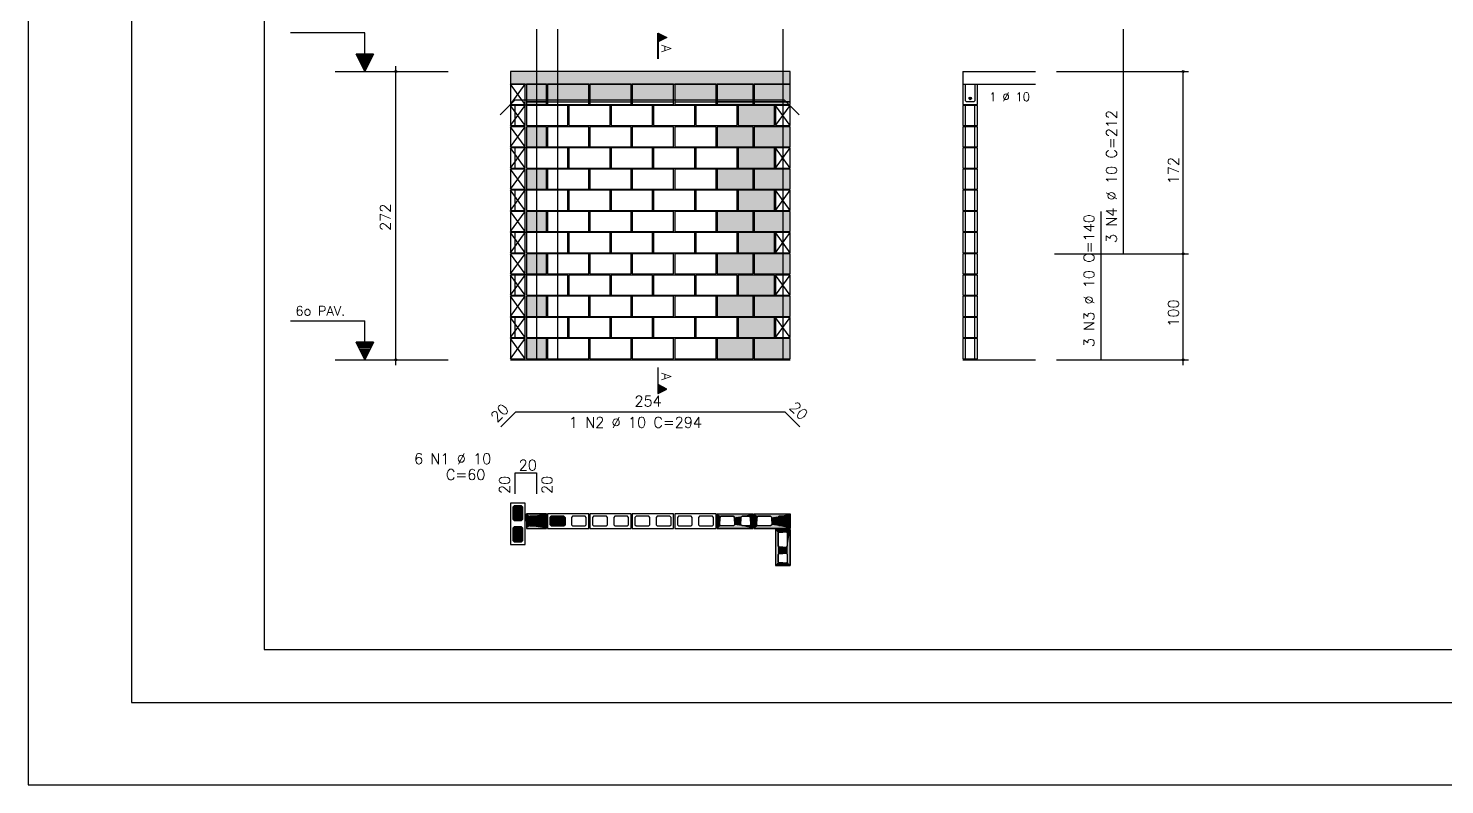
# Model space of a CAD drawing. Extents: x -1.9 to 86, y -1.6 to 61.
# Drawn here: x -1.95 to 24.78, y -1.55 to 12.73 of the extents above; entities that cross this region are included whole.
import ezdxf

# ---------------------------------------------------------------- set-up
doc = ezdxf.new("R2010")
doc.units = 0
doc.header["$MEASUREMENT"] = 0
doc.linetypes.add('HIDDEN', pattern=[9.525, 6.35, -3.175])
doc.layers.get('Defpoints').update_dxf_attribs({"linetype": 'CONTINUOUS'})
for name, color, linetype in [('ARQ_FOLHA', 7, 'CONTINUOUS'), ('PENA_01', 1, 'CONTINUOUS'), ('PENA_02', 2, 'CONTINUOUS'), ('PENA_03', 3, 'CONTINUOUS'), ('PENA_05', 5, 'CONTINUOUS'), ('PENA_09', 254, 'CONTINUOUS'), ('PENA_11', 252, 'CONTINUOUS'), ('PENA_21', 100, 'CONTINUOUS'), ('PENA_23', 50, 'CONTINUOUS')]:
    doc.layers.add(name, color=color, linetype=linetype)
doc.styles.get("Standard").update_dxf_attribs({"font": 'ROMANS.SHX'})

msp = doc.modelspace()

# ---------------------------------------------------------------- linework, layer by layer
at = {"layer": 'ARQ_FOLHA', "color": 1}
for points in [[(0, 0), (84.1, 0), (84.1, 59.4), (0, 59.4)], [(2.5, 1), (83.1, 1), (83.1, 58.4), (2.5, 58.4)]]:
    msp.add_lwpolyline(points, close=True, dxfattribs=at)
at = {"layer": 'Defpoints', "color": 8, "linetype": 'HIDDEN', "ltscale": 100}
msp.add_lwpolyline([(-1.95, 60.95), (-1.95, -1.55), (86.05, -1.55), (86.05, 60.95)], close=True, dxfattribs=at)
at = {"layer": 'PENA_01', "linetype": 'Continuous'}
for p, q in [((3.841, 11.909), (5.972, 11.909)), ((4.987, 6.369), (4.987, 12.009)), ((17.456, 11.909), (19.945, 11.909)), ((19.845, 6.369), (19.845, 11.909)), ((7.449, 11.339), (7.829, 11.339)), ((7.849, 11.339), (8.629, 11.339)), ((8.649, 11.339), (9.429, 11.339)), ((9.449, 11.339), (10.229, 11.339)), ((10.249, 11.339), (11.029, 11.339)), ((11.049, 11.339), (11.729, 11.339)), ((11.749, 11.339), (12.429, 11.339)), ((17.414, 8.469), (19.945, 8.469)), ((3.841, 6.469), (5.972, 6.469)), ((17.456, 6.469), (19.945, 6.469))]:
    msp.add_line(p, q, dxfattribs=at)
for points in [[(7.219, 3.715), (7.199, 3.695), (7.199, 3.455), (7.219, 3.435), (7.359, 3.435), (7.379, 3.455), (7.379, 3.695), (7.359, 3.715), (7.219, 3.715)], [(7.759, 3.515), (7.519, 3.515), (7.499, 3.495), (7.499, 3.355), (7.519, 3.335), (7.759, 3.335), (7.779, 3.355), (7.779, 3.495), (7.759, 3.515)], [(7.899, 3.355), (7.919, 3.335), (8.159, 3.335), (8.179, 3.355), (8.179, 3.495), (8.159, 3.515), (7.919, 3.515), (7.899, 3.495), (7.899, 3.355)], [(8.299, 3.355), (8.319, 3.335), (8.559, 3.335), (8.579, 3.355), (8.579, 3.495), (8.559, 3.515), (8.319, 3.515), (8.299, 3.495), (8.299, 3.355)], [(8.699, 3.355), (8.719, 3.335), (8.959, 3.335), (8.979, 3.355), (8.979, 3.495), (8.959, 3.515), (8.719, 3.515), (8.699, 3.495), (8.699, 3.355)], [(9.099, 3.355), (9.119, 3.335), (9.359, 3.335), (9.379, 3.355), (9.379, 3.495), (9.359, 3.515), (9.119, 3.515), (9.099, 3.495), (9.099, 3.355)], [(9.499, 3.355), (9.519, 3.335), (9.759, 3.335), (9.779, 3.355), (9.779, 3.495), (9.759, 3.515), (9.519, 3.515), (9.499, 3.495), (9.499, 3.355)], [(9.899, 3.355), (9.919, 3.335), (10.159, 3.335), (10.179, 3.355), (10.179, 3.495), (10.159, 3.515), (9.919, 3.515), (9.899, 3.495), (9.899, 3.355)], [(10.299, 3.355), (10.319, 3.335), (10.559, 3.335), (10.579, 3.355), (10.579, 3.495), (10.559, 3.515), (10.319, 3.515), (10.299, 3.495), (10.299, 3.355)], [(10.699, 3.355), (10.719, 3.335), (10.959, 3.335), (10.979, 3.355), (10.979, 3.495), (10.959, 3.515), (10.719, 3.515), (10.699, 3.495), (10.699, 3.355)], [(11.359, 3.335), (11.119, 3.335), (11.099, 3.355), (11.099, 3.495), (11.119, 3.515), (11.359, 3.515), (11.379, 3.495), (11.379, 3.355), (11.359, 3.335)], [(11.659, 3.335), (11.519, 3.335), (11.499, 3.355), (11.499, 3.495), (11.519, 3.515), (11.659, 3.515), (11.679, 3.495), (11.679, 3.355), (11.659, 3.335)], [(12.059, 3.335), (11.819, 3.335), (11.799, 3.355), (11.799, 3.495), (11.819, 3.515), (12.059, 3.515), (12.079, 3.495), (12.079, 3.355), (12.059, 3.335)], [(12.359, 3.335), (12.219, 3.335), (12.199, 3.355), (12.199, 3.495), (12.219, 3.515), (12.359, 3.515), (12.379, 3.495), (12.379, 3.355), (12.359, 3.335)], [(7.219, 3.315), (7.199, 3.295), (7.199, 3.055), (7.219, 3.035), (7.359, 3.035), (7.379, 3.055), (7.379, 3.295), (7.359, 3.315), (7.219, 3.315)], [(12.379, 2.955), (12.379, 3.195), (12.359, 3.215), (12.219, 3.215), (12.199, 3.195), (12.199, 2.955), (12.219, 2.935), (12.359, 2.935), (12.379, 2.955)], [(12.379, 2.655), (12.379, 2.795), (12.359, 2.815), (12.219, 2.815), (12.199, 2.795), (12.199, 2.655), (12.219, 2.635), (12.359, 2.635), (12.379, 2.655)]]:
    msp.add_lwpolyline(points, dxfattribs=at)
at = {"layer": 'PENA_02', "linetype": 'Continuous'}
for p, q in [((7.429, 11.669), (7.149, 11.669)), ((7.149, 11.669), (7.149, 11.289)), ((7.429, 11.289), (7.429, 11.669)), ((7.149, 11.289), (7.429, 11.289)), ((7.429, 11.269), (7.149, 11.269)), ((7.149, 11.269), (7.149, 10.889)), ((7.429, 10.889), (7.429, 11.269)), ((12.429, 11.269), (12.149, 11.269)), ((12.149, 11.269), (12.149, 10.889)), ((12.429, 10.889), (12.429, 11.269)), ((7.149, 10.889), (7.429, 10.889)), ((7.429, 10.869), (7.149, 10.869)), ((7.149, 10.869), (7.149, 10.489)), ((7.429, 10.489), (7.429, 10.869)), ((12.149, 10.889), (12.429, 10.889)), ((7.149, 10.489), (7.429, 10.489)), ((7.429, 10.469), (7.149, 10.469)), ((7.149, 10.469), (7.149, 10.089)), ((7.429, 10.089), (7.429, 10.469)), ((12.429, 10.469), (12.149, 10.469)), ((12.149, 10.469), (12.149, 10.089)), ((12.429, 10.089), (12.429, 10.469)), ((7.149, 10.089), (7.429, 10.089)), ((7.429, 10.069), (7.149, 10.069)), ((7.149, 10.069), (7.149, 9.689)), ((7.429, 9.689), (7.429, 10.069)), ((12.149, 10.089), (12.429, 10.089)), ((7.149, 9.689), (7.429, 9.689)), ((7.429, 9.669), (7.149, 9.669)), ((7.149, 9.669), (7.149, 9.289)), ((7.429, 9.289), (7.429, 9.669)), ((12.429, 9.669), (12.149, 9.669)), ((12.149, 9.669), (12.149, 9.289)), ((12.429, 9.289), (12.429, 9.669)), ((7.149, 9.289), (7.429, 9.289)), ((7.429, 9.269), (7.149, 9.269)), ((7.149, 9.269), (7.149, 8.889)), ((7.429, 8.889), (7.429, 9.269)), ((12.149, 9.289), (12.429, 9.289)), ((7.149, 8.889), (7.429, 8.889)), ((7.429, 8.869), (7.149, 8.869)), ((7.149, 8.869), (7.149, 8.489)), ((7.429, 8.489), (7.429, 8.869)), ((12.429, 8.869), (12.149, 8.869)), ((12.149, 8.869), (12.149, 8.489)), ((12.429, 8.489), (12.429, 8.869)), ((7.149, 8.489), (7.429, 8.489)), ((7.429, 8.469), (7.149, 8.469)), ((7.149, 8.469), (7.149, 8.089)), ((7.429, 8.089), (7.429, 8.469)), ((12.149, 8.489), (12.429, 8.489)), ((7.149, 8.089), (7.429, 8.089)), ((7.429, 8.069), (7.149, 8.069)), ((7.149, 8.069), (7.149, 7.689)), ((7.429, 7.689), (7.429, 8.069)), ((12.429, 8.069), (12.149, 8.069)), ((12.149, 8.069), (12.149, 7.689)), ((12.429, 7.689), (12.429, 8.069)), ((7.149, 7.689), (7.429, 7.689)), ((7.429, 7.669), (7.149, 7.669)), ((7.149, 7.669), (7.149, 7.289)), ((7.429, 7.289), (7.429, 7.669)), ((12.149, 7.689), (12.429, 7.689)), ((7.149, 7.289), (7.429, 7.289)), ((7.429, 7.269), (7.149, 7.269)), ((7.149, 7.269), (7.149, 6.889)), ((7.429, 6.889), (7.429, 7.269)), ((12.429, 7.269), (12.149, 7.269)), ((12.149, 7.269), (12.149, 6.889)), ((12.429, 6.889), (12.429, 7.269)), ((7.149, 6.889), (7.429, 6.889)), ((7.429, 6.869), (7.149, 6.869)), ((7.149, 6.869), (7.149, 6.489)), ((7.429, 6.489), (7.429, 6.869)), ((12.149, 6.889), (12.429, 6.889)), ((7.149, 6.489), (7.429, 6.489)), ((7.149, 6.469), (12.429, 6.469))]:
    msp.add_line(p, q, dxfattribs=at)
for points in [[(7.149, 11.669), (12.429, 11.669), (12.429, 11.909), (7.149, 11.909), (7.149, 11.669)], [(7.449, 11.289), (7.829, 11.289), (7.829, 11.669), (7.449, 11.669), (7.449, 11.289)], [(7.849, 11.289), (8.629, 11.289), (8.629, 11.669), (7.849, 11.669), (7.849, 11.289)], [(8.649, 11.289), (9.429, 11.289), (9.429, 11.669), (8.649, 11.669), (8.649, 11.289)], [(9.449, 11.289), (10.229, 11.289), (10.229, 11.669), (9.449, 11.669), (9.449, 11.289)], [(10.249, 11.289), (11.029, 11.289), (11.029, 11.669), (10.249, 11.669), (10.249, 11.289)], [(11.049, 11.289), (11.729, 11.289), (11.729, 11.669), (11.049, 11.669), (11.049, 11.289)], [(11.749, 11.289), (12.429, 11.289), (12.429, 11.669), (11.749, 11.669), (11.749, 11.289)], [(7.449, 10.889), (8.229, 10.889), (8.229, 11.269), (7.449, 11.269), (7.449, 10.889)], [(8.249, 10.889), (9.029, 10.889), (9.029, 11.269), (8.249, 11.269), (8.249, 10.889)], [(9.049, 10.889), (9.829, 10.889), (9.829, 11.269), (9.049, 11.269), (9.049, 10.889)], [(9.849, 10.889), (10.629, 10.889), (10.629, 11.269), (9.849, 11.269), (9.849, 10.889)], [(10.649, 10.889), (11.429, 10.889), (11.429, 11.269), (10.649, 11.269), (10.649, 10.889)], [(11.449, 10.889), (12.129, 10.889), (12.129, 11.269), (11.449, 11.269), (11.449, 10.889)], [(7.449, 10.489), (7.829, 10.489), (7.829, 10.869), (7.449, 10.869), (7.449, 10.489)], [(7.849, 10.489), (8.629, 10.489), (8.629, 10.869), (7.849, 10.869), (7.849, 10.489)], [(8.649, 10.489), (9.429, 10.489), (9.429, 10.869), (8.649, 10.869), (8.649, 10.489)], [(9.449, 10.489), (10.229, 10.489), (10.229, 10.869), (9.449, 10.869), (9.449, 10.489)], [(10.249, 10.489), (11.029, 10.489), (11.029, 10.869), (10.249, 10.869), (10.249, 10.489)], [(11.049, 10.489), (11.729, 10.489), (11.729, 10.869), (11.049, 10.869), (11.049, 10.489)], [(11.749, 10.489), (12.429, 10.489), (12.429, 10.869), (11.749, 10.869), (11.749, 10.489)], [(7.449, 10.089), (8.229, 10.089), (8.229, 10.469), (7.449, 10.469), (7.449, 10.089)], [(8.249, 10.089), (9.029, 10.089), (9.029, 10.469), (8.249, 10.469), (8.249, 10.089)], [(9.049, 10.089), (9.829, 10.089), (9.829, 10.469), (9.049, 10.469), (9.049, 10.089)], [(9.849, 10.089), (10.629, 10.089), (10.629, 10.469), (9.849, 10.469), (9.849, 10.089)], [(10.649, 10.089), (11.429, 10.089), (11.429, 10.469), (10.649, 10.469), (10.649, 10.089)], [(11.449, 10.089), (12.129, 10.089), (12.129, 10.469), (11.449, 10.469), (11.449, 10.089)], [(7.449, 9.689), (7.829, 9.689), (7.829, 10.069), (7.449, 10.069), (7.449, 9.689)], [(7.849, 9.689), (8.629, 9.689), (8.629, 10.069), (7.849, 10.069), (7.849, 9.689)], [(8.649, 9.689), (9.429, 9.689), (9.429, 10.069), (8.649, 10.069), (8.649, 9.689)], [(9.449, 9.689), (10.229, 9.689), (10.229, 10.069), (9.449, 10.069), (9.449, 9.689)], [(10.249, 9.689), (11.029, 9.689), (11.029, 10.069), (10.249, 10.069), (10.249, 9.689)], [(11.049, 9.689), (11.729, 9.689), (11.729, 10.069), (11.049, 10.069), (11.049, 9.689)], [(11.749, 9.689), (12.429, 9.689), (12.429, 10.069), (11.749, 10.069), (11.749, 9.689)], [(7.449, 9.289), (8.229, 9.289), (8.229, 9.669), (7.449, 9.669), (7.449, 9.289)], [(8.249, 9.289), (9.029, 9.289), (9.029, 9.669), (8.249, 9.669), (8.249, 9.289)], [(9.049, 9.289), (9.829, 9.289), (9.829, 9.669), (9.049, 9.669), (9.049, 9.289)], [(9.849, 9.289), (10.629, 9.289), (10.629, 9.669), (9.849, 9.669), (9.849, 9.289)], [(10.649, 9.289), (11.429, 9.289), (11.429, 9.669), (10.649, 9.669), (10.649, 9.289)], [(11.449, 9.289), (12.129, 9.289), (12.129, 9.669), (11.449, 9.669), (11.449, 9.289)], [(7.449, 8.889), (7.829, 8.889), (7.829, 9.269), (7.449, 9.269), (7.449, 8.889)], [(7.849, 8.889), (8.629, 8.889), (8.629, 9.269), (7.849, 9.269), (7.849, 8.889)], [(8.649, 8.889), (9.429, 8.889), (9.429, 9.269), (8.649, 9.269), (8.649, 8.889)], [(9.449, 8.889), (10.229, 8.889), (10.229, 9.269), (9.449, 9.269), (9.449, 8.889)], [(10.249, 8.889), (11.029, 8.889), (11.029, 9.269), (10.249, 9.269), (10.249, 8.889)], [(11.049, 8.889), (11.729, 8.889), (11.729, 9.269), (11.049, 9.269), (11.049, 8.889)], [(11.749, 8.889), (12.429, 8.889), (12.429, 9.269), (11.749, 9.269), (11.749, 8.889)], [(7.449, 8.489), (8.229, 8.489), (8.229, 8.869), (7.449, 8.869), (7.449, 8.489)], [(8.249, 8.489), (9.029, 8.489), (9.029, 8.869), (8.249, 8.869), (8.249, 8.489)], [(9.049, 8.489), (9.829, 8.489), (9.829, 8.869), (9.049, 8.869), (9.049, 8.489)], [(9.849, 8.489), (10.629, 8.489), (10.629, 8.869), (9.849, 8.869), (9.849, 8.489)], [(10.649, 8.489), (11.429, 8.489), (11.429, 8.869), (10.649, 8.869), (10.649, 8.489)], [(11.449, 8.489), (12.129, 8.489), (12.129, 8.869), (11.449, 8.869), (11.449, 8.489)], [(7.449, 8.089), (7.829, 8.089), (7.829, 8.469), (7.449, 8.469), (7.449, 8.089)], [(7.849, 8.089), (8.629, 8.089), (8.629, 8.469), (7.849, 8.469), (7.849, 8.089)], [(8.649, 8.089), (9.429, 8.089), (9.429, 8.469), (8.649, 8.469), (8.649, 8.089)], [(9.449, 8.089), (10.229, 8.089), (10.229, 8.469), (9.449, 8.469), (9.449, 8.089)], [(10.249, 8.089), (11.029, 8.089), (11.029, 8.469), (10.249, 8.469), (10.249, 8.089)], [(11.049, 8.089), (11.729, 8.089), (11.729, 8.469), (11.049, 8.469), (11.049, 8.089)], [(11.749, 8.089), (12.429, 8.089), (12.429, 8.469), (11.749, 8.469), (11.749, 8.089)], [(7.449, 7.689), (8.229, 7.689), (8.229, 8.069), (7.449, 8.069), (7.449, 7.689)], [(8.249, 7.689), (9.029, 7.689), (9.029, 8.069), (8.249, 8.069), (8.249, 7.689)], [(9.049, 7.689), (9.829, 7.689), (9.829, 8.069), (9.049, 8.069), (9.049, 7.689)], [(9.849, 7.689), (10.629, 7.689), (10.629, 8.069), (9.849, 8.069), (9.849, 7.689)], [(10.649, 7.689), (11.429, 7.689), (11.429, 8.069), (10.649, 8.069), (10.649, 7.689)], [(11.449, 7.689), (12.129, 7.689), (12.129, 8.069), (11.449, 8.069), (11.449, 7.689)], [(7.449, 7.289), (7.829, 7.289), (7.829, 7.669), (7.449, 7.669), (7.449, 7.289)], [(7.849, 7.289), (8.629, 7.289), (8.629, 7.669), (7.849, 7.669), (7.849, 7.289)], [(8.649, 7.289), (9.429, 7.289), (9.429, 7.669), (8.649, 7.669), (8.649, 7.289)], [(9.449, 7.289), (10.229, 7.289), (10.229, 7.669), (9.449, 7.669), (9.449, 7.289)], [(10.249, 7.289), (11.029, 7.289), (11.029, 7.669), (10.249, 7.669), (10.249, 7.289)], [(11.049, 7.289), (11.729, 7.289), (11.729, 7.669), (11.049, 7.669), (11.049, 7.289)], [(11.749, 7.289), (12.429, 7.289), (12.429, 7.669), (11.749, 7.669), (11.749, 7.289)], [(7.449, 6.889), (8.229, 6.889), (8.229, 7.269), (7.449, 7.269), (7.449, 6.889)], [(8.249, 6.889), (9.029, 6.889), (9.029, 7.269), (8.249, 7.269), (8.249, 6.889)], [(9.049, 6.889), (9.829, 6.889), (9.829, 7.269), (9.049, 7.269), (9.049, 6.889)], [(9.849, 6.889), (10.629, 6.889), (10.629, 7.269), (9.849, 7.269), (9.849, 6.889)], [(10.649, 6.889), (11.429, 6.889), (11.429, 7.269), (10.649, 7.269), (10.649, 6.889)], [(11.449, 6.889), (12.129, 6.889), (12.129, 7.269), (11.449, 7.269), (11.449, 6.889)], [(7.449, 6.489), (7.829, 6.489), (7.829, 6.869), (7.449, 6.869), (7.449, 6.489)], [(7.849, 6.489), (8.629, 6.489), (8.629, 6.869), (7.849, 6.869), (7.849, 6.489)], [(8.649, 6.489), (9.429, 6.489), (9.429, 6.869), (8.649, 6.869), (8.649, 6.489)], [(9.449, 6.489), (10.229, 6.489), (10.229, 6.869), (9.449, 6.869), (9.449, 6.489)], [(10.249, 6.489), (11.029, 6.489), (11.029, 6.869), (10.249, 6.869), (10.249, 6.489)], [(11.049, 6.489), (11.729, 6.489), (11.729, 6.869), (11.049, 6.869), (11.049, 6.489)], [(11.749, 6.489), (12.429, 6.489), (12.429, 6.869), (11.749, 6.869), (11.749, 6.489)], [(7.149, 3.765), (7.149, 2.985), (7.429, 2.985), (7.429, 3.765), (7.149, 3.765)], [(7.829, 3.565), (7.449, 3.565), (7.449, 3.285), (7.829, 3.285), (7.829, 3.565)], [(7.849, 3.285), (8.629, 3.285), (8.629, 3.565), (7.849, 3.565), (7.849, 3.285)], [(8.649, 3.285), (9.429, 3.285), (9.429, 3.565), (8.649, 3.565), (8.649, 3.285)], [(9.449, 3.285), (10.229, 3.285), (10.229, 3.565), (9.449, 3.565), (9.449, 3.285)], [(10.249, 3.285), (11.029, 3.285), (11.029, 3.565), (10.249, 3.565), (10.249, 3.285)], [(11.729, 3.285), (11.049, 3.285), (11.049, 3.565), (11.729, 3.565), (11.729, 3.285)], [(12.429, 3.285), (11.749, 3.285), (11.749, 3.565), (12.429, 3.565), (12.429, 3.285)], [(12.429, 2.585), (12.429, 3.265), (12.149, 3.265), (12.149, 2.585), (12.429, 2.585)]]:
    msp.add_lwpolyline(points, dxfattribs=at)
for centre, radius in [((4.987, 11.909), 0.02), ((4.987, 11.909), 0.01), ((19.845, 11.909), 0.02), ((19.845, 11.909), 0.01), ((19.845, 8.469), 0.02), ((19.845, 8.469), 0.01), ((4.987, 6.469), 0.02), ((4.987, 6.469), 0.01), ((19.845, 6.469), 0.02), ((19.845, 6.469), 0.01)]:
    msp.add_circle(centre, radius, dxfattribs=at)
at = {"layer": 'PENA_03', "linetype": 'Continuous'}
for p, q in [((4.4, 12.641), (3, 12.641)), ((4.4, 12.241), (4.4, 12.641)), ((4.401, 12.241), (4.401, 12.642)), ((9.933, 12.148), (9.933, 12.634)), ((9.933, 12.634), (10.099, 12.551)), ((9.934, 12.633), (9.934, 12.469)), ((9.934, 12.633), (10.097, 12.551)), ((9.946, 12.628), (9.946, 12.474)), ((9.959, 12.621), (9.959, 12.481)), ((9.971, 12.615), (9.971, 12.487)), ((9.984, 12.608), (9.984, 12.493)), ((9.997, 12.602), (9.997, 12.5)), ((10.01, 12.596), (10.01, 12.506)), ((10.022, 12.589), (10.022, 12.513)), ((10.035, 12.583), (10.035, 12.519)), ((10.048, 12.576), (10.048, 12.525)), ((10.061, 12.57), (10.061, 12.532)), ((10.073, 12.564), (10.073, 12.538)), ((10.097, 12.551), (9.934, 12.469)), ((10.099, 12.551), (9.934, 12.468)), ((9.934, 12.468), (9.934, 12.148)), ((10.086, 12.557), (10.086, 12.545)), ((4.401, 11.909), (4.235, 12.241)), ((4.235, 12.241), (4.4, 12.241)), ((4.401, 11.912), (4.237, 12.24)), ((4.564, 12.24), (4.237, 12.24)), ((4.554, 12.215), (4.247, 12.215)), ((4.541, 12.19), (4.26, 12.19)), ((4.528, 12.164), (4.273, 12.164)), ((4.516, 12.139), (4.286, 12.139)), ((4.503, 12.113), (4.299, 12.113)), ((4.49, 12.088), (4.311, 12.088)), ((4.477, 12.062), (4.324, 12.062)), ((4.464, 12.037), (4.337, 12.037)), ((4.567, 12.241), (4.401, 11.909)), ((4.401, 12.241), (4.567, 12.241)), ((4.564, 12.24), (4.401, 11.912)), ((4.452, 12.011), (4.35, 12.011)), ((4.439, 11.986), (4.362, 11.986)), ((4.426, 11.96), (4.375, 11.96)), ((4.413, 11.935), (4.388, 11.935)), ((15.685, 11.909), (15.685, 11.289)), ((15.685, 11.909), (17.056, 11.909)), ((7.149, 11.289), (7.429, 11.669)), ((7.429, 11.289), (7.149, 11.669)), ((15.685, 11.669), (17.056, 11.669)), ((7.149, 10.889), (7.429, 11.269)), ((7.429, 10.889), (7.149, 11.269)), ((12.149, 10.889), (12.429, 11.269)), ((12.429, 10.889), (12.149, 11.269)), ((15.735, 10.889), (15.735, 11.269)), ((15.915, 10.889), (15.915, 11.269)), ((7.149, 10.489), (7.429, 10.869)), ((7.429, 10.489), (7.149, 10.869)), ((15.735, 10.489), (15.735, 10.869)), ((15.915, 10.489), (15.915, 10.869)), ((7.149, 10.089), (7.429, 10.469)), ((7.429, 10.089), (7.149, 10.469)), ((12.149, 10.089), (12.429, 10.469)), ((12.429, 10.089), (12.149, 10.469)), ((15.735, 10.089), (15.735, 10.469)), ((15.915, 10.089), (15.915, 10.469)), ((7.149, 9.689), (7.429, 10.069)), ((7.429, 9.689), (7.149, 10.069)), ((15.735, 9.689), (15.735, 10.069)), ((15.915, 9.689), (15.915, 10.069)), ((7.149, 9.289), (7.429, 9.669)), ((7.429, 9.289), (7.149, 9.669)), ((12.149, 9.289), (12.429, 9.669)), ((12.429, 9.289), (12.149, 9.669)), ((15.735, 9.289), (15.735, 9.669)), ((15.915, 9.289), (15.915, 9.669)), ((7.149, 8.889), (7.429, 9.269)), ((7.429, 8.889), (7.149, 9.269)), ((15.735, 8.889), (15.735, 9.269)), ((15.915, 8.889), (15.915, 9.269)), ((7.149, 8.489), (7.429, 8.869)), ((7.429, 8.489), (7.149, 8.869)), ((12.149, 8.489), (12.429, 8.869)), ((12.429, 8.489), (12.149, 8.869)), ((15.735, 8.489), (15.735, 8.869)), ((15.915, 8.489), (15.915, 8.869)), ((7.149, 8.089), (7.429, 8.469)), ((7.429, 8.089), (7.149, 8.469)), ((15.735, 8.089), (15.735, 8.469)), ((15.915, 8.089), (15.915, 8.469)), ((7.149, 7.689), (7.429, 8.069)), ((7.429, 7.689), (7.149, 8.069)), ((12.149, 7.689), (12.429, 8.069)), ((12.429, 7.689), (12.149, 8.069)), ((15.735, 7.689), (15.735, 8.069)), ((15.915, 7.689), (15.915, 8.069)), ((7.149, 7.289), (7.429, 7.669)), ((7.429, 7.289), (7.149, 7.669)), ((15.735, 7.289), (15.735, 7.669)), ((15.915, 7.289), (15.915, 7.669)), ((7.149, 6.889), (7.429, 7.269)), ((7.429, 6.889), (7.149, 7.269)), ((12.149, 6.889), (12.429, 7.269)), ((12.429, 6.889), (12.149, 7.269)), ((15.735, 6.889), (15.735, 7.269)), ((15.915, 6.889), (15.915, 7.269)), ((4.4, 7.201), (3, 7.201)), ((4.4, 6.801), (4.4, 7.201)), ((4.401, 6.801), (4.401, 7.202)), ((4.401, 6.469), (4.235, 6.801)), ((4.235, 6.801), (4.4, 6.801)), ((4.401, 6.472), (4.237, 6.8)), ((4.564, 6.8), (4.237, 6.8)), ((4.554, 6.775), (4.247, 6.775)), ((4.541, 6.75), (4.26, 6.75)), ((4.528, 6.724), (4.273, 6.724)), ((4.516, 6.699), (4.286, 6.699)), ((4.567, 6.801), (4.401, 6.469)), ((4.401, 6.801), (4.567, 6.801)), ((4.564, 6.8), (4.401, 6.472)), ((7.149, 6.489), (7.429, 6.869)), ((7.429, 6.489), (7.149, 6.869)), ((15.735, 6.489), (15.735, 6.869)), ((15.915, 6.489), (15.915, 6.869)), ((4.503, 6.673), (4.299, 6.673)), ((4.49, 6.648), (4.311, 6.648)), ((4.477, 6.622), (4.324, 6.622)), ((4.464, 6.597), (4.337, 6.597)), ((4.452, 6.571), (4.35, 6.571)), ((4.439, 6.546), (4.362, 6.546)), ((4.426, 6.52), (4.375, 6.52)), ((4.413, 6.495), (4.388, 6.495)), ((15.685, 6.469), (17.056, 6.469)), ((9.933, 6.322), (9.933, 5.835)), ((9.934, 6.001), (9.934, 6.322)), ((9.933, 5.835), (10.099, 5.918)), ((10.099, 5.918), (9.934, 6.001)), ((9.934, 5.836), (9.934, 6)), ((10.097, 5.918), (9.934, 6)), ((9.934, 5.836), (10.097, 5.918)), ((9.946, 5.842), (9.946, 5.995)), ((9.959, 5.848), (9.959, 5.989)), ((9.971, 5.854), (9.971, 5.982)), ((9.984, 5.861), (9.984, 5.976)), ((9.997, 5.867), (9.997, 5.969)), ((10.01, 5.874), (10.01, 5.963)), ((10.022, 5.88), (10.022, 5.957)), ((10.035, 5.886), (10.035, 5.95)), ((10.048, 5.893), (10.048, 5.944)), ((10.061, 5.899), (10.061, 5.937)), ((10.073, 5.906), (10.073, 5.931)), ((10.086, 5.912), (10.086, 5.925))]:
    msp.add_line(p, q, dxfattribs=at)
for points in [[(15.685, 11.289), (15.965, 11.289), (15.965, 11.669)], [(15.915, 11.669), (15.915, 11.359), (15.895, 11.339), (15.755, 11.339), (15.735, 11.359), (15.735, 11.669)], [(15.685, 10.889), (15.965, 10.889), (15.965, 11.269), (15.685, 11.269), (15.685, 10.889)], [(15.685, 10.489), (15.965, 10.489), (15.965, 10.869), (15.685, 10.869), (15.685, 10.489)], [(15.685, 10.089), (15.965, 10.089), (15.965, 10.469), (15.685, 10.469), (15.685, 10.089)], [(15.685, 9.689), (15.965, 9.689), (15.965, 10.069), (15.685, 10.069), (15.685, 9.689)], [(15.685, 9.289), (15.965, 9.289), (15.965, 9.669), (15.685, 9.669), (15.685, 9.289)], [(15.685, 8.889), (15.965, 8.889), (15.965, 9.269), (15.685, 9.269), (15.685, 8.889)], [(15.685, 8.489), (15.965, 8.489), (15.965, 8.869), (15.685, 8.869), (15.685, 8.489)], [(15.685, 8.089), (15.965, 8.089), (15.965, 8.469), (15.685, 8.469), (15.685, 8.089)], [(15.685, 7.689), (15.965, 7.689), (15.965, 8.069), (15.685, 8.069), (15.685, 7.689)], [(15.685, 7.289), (15.965, 7.289), (15.965, 7.669), (15.685, 7.669), (15.685, 7.289)], [(15.685, 6.889), (15.965, 6.889), (15.965, 7.269), (15.685, 7.269), (15.685, 6.889)], [(15.685, 6.489), (15.965, 6.489), (15.965, 6.869), (15.685, 6.869), (15.685, 6.489)], [(7.219, 3.435), (7.199, 3.455), (7.199, 3.695), (7.219, 3.715), (7.359, 3.715), (7.379, 3.695), (7.379, 3.455), (7.359, 3.435), (7.219, 3.435)], [(7.499, 3.495), (7.519, 3.515), (7.759, 3.515), (7.779, 3.495), (7.779, 3.355), (7.759, 3.335), (7.519, 3.335), (7.499, 3.355), (7.499, 3.495)], [(7.899, 3.495), (7.919, 3.515), (8.159, 3.515), (8.179, 3.495), (8.179, 3.355), (8.159, 3.335), (7.919, 3.335), (7.899, 3.355), (7.899, 3.495)], [(12.219, 3.335), (12.199, 3.355), (12.199, 3.495), (12.219, 3.515), (12.359, 3.515), (12.379, 3.495), (12.379, 3.355), (12.359, 3.335), (12.219, 3.335)], [(7.219, 3.035), (7.199, 3.055), (7.199, 3.295), (7.219, 3.315), (7.359, 3.315), (7.379, 3.295), (7.379, 3.055), (7.359, 3.035), (7.219, 3.035)]]:
    msp.add_lwpolyline(points, dxfattribs=at)
for centre, radius in [((15.827, 11.404), 0.025), ((7.289, 3.575), 0.04), ((7.289, 3.175), 0.04), ((7.639, 3.425), 0.04), ((8.039, 3.425), 0.04), ((12.289, 3.425), 0.04)]:
    msp.add_circle(centre, radius, dxfattribs=at)
for points in [[(15.852, 11.404), (15.814, 11.426), (15.803, 11.413)], [(15.852, 11.404), (15.803, 11.413), (15.803, 11.395)], [(15.852, 11.404), (15.803, 11.395), (15.814, 11.382)], [(15.852, 11.404), (15.831, 11.429), (15.814, 11.426)], [(15.852, 11.404), (15.814, 11.382), (15.831, 11.379)], [(15.852, 11.404), (15.846, 11.42), (15.831, 11.429)], [(15.852, 11.404), (15.831, 11.379), (15.846, 11.388)], [(15.852, 11.404), (15.846, 11.388), (15.852, 11.404)], [(7.329, 3.575), (7.269, 3.609), (7.251, 3.588)], [(7.329, 3.575), (7.251, 3.588), (7.251, 3.561)], [(7.329, 3.575), (7.251, 3.561), (7.269, 3.54)], [(7.329, 3.575), (7.296, 3.614), (7.269, 3.609)], [(7.329, 3.575), (7.269, 3.54), (7.296, 3.535)], [(7.329, 3.575), (7.319, 3.6), (7.296, 3.614)], [(7.329, 3.575), (7.296, 3.535), (7.319, 3.549)], [(7.329, 3.575), (7.319, 3.549), (7.329, 3.575)], [(7.329, 3.175), (7.269, 3.209), (7.251, 3.188)], [(7.329, 3.175), (7.296, 3.214), (7.269, 3.209)], [(7.329, 3.175), (7.319, 3.2), (7.296, 3.214)], [(7.679, 3.425), (7.619, 3.459), (7.601, 3.438)], [(7.679, 3.425), (7.601, 3.438), (7.601, 3.411)], [(7.679, 3.425), (7.601, 3.411), (7.619, 3.39)], [(7.679, 3.425), (7.646, 3.464), (7.619, 3.459)], [(7.679, 3.425), (7.619, 3.39), (7.646, 3.385)], [(7.679, 3.425), (7.669, 3.45), (7.646, 3.464)], [(7.679, 3.425), (7.646, 3.385), (7.669, 3.399)], [(7.679, 3.425), (7.669, 3.399), (7.679, 3.425)], [(8.079, 3.425), (8.019, 3.459), (8.001, 3.438)], [(8.079, 3.425), (8.001, 3.438), (8.001, 3.411)], [(8.079, 3.425), (8.001, 3.411), (8.019, 3.39)], [(8.079, 3.425), (8.046, 3.464), (8.019, 3.459)], [(8.079, 3.425), (8.019, 3.39), (8.046, 3.385)], [(8.079, 3.425), (8.069, 3.45), (8.046, 3.464)], [(8.079, 3.425), (8.046, 3.385), (8.069, 3.399)], [(8.079, 3.425), (8.069, 3.399), (8.079, 3.425)], [(12.329, 3.425), (12.269, 3.459), (12.251, 3.438)], [(12.329, 3.425), (12.251, 3.438), (12.251, 3.411)], [(12.329, 3.425), (12.251, 3.411), (12.269, 3.39)], [(12.329, 3.425), (12.296, 3.464), (12.269, 3.459)], [(12.329, 3.425), (12.269, 3.39), (12.296, 3.385)], [(12.329, 3.425), (12.319, 3.45), (12.296, 3.464)], [(12.329, 3.425), (12.296, 3.385), (12.319, 3.399)], [(12.329, 3.425), (12.319, 3.399), (12.329, 3.425)], [(7.329, 3.175), (7.251, 3.188), (7.251, 3.161)], [(7.329, 3.175), (7.251, 3.161), (7.269, 3.14)], [(7.329, 3.175), (7.269, 3.14), (7.296, 3.135)], [(7.329, 3.175), (7.296, 3.135), (7.319, 3.149)], [(7.329, 3.175), (7.319, 3.149), (7.329, 3.175)]]:
    msp.add_solid(points, dxfattribs=at)
at = {"layer": 'PENA_05', "linetype": 'Continuous'}
for p, q in [((18.721, 8.469), (18.721, 12.709)), ((6.953, 11.096), (7.236, 11.379)), ((7.236, 11.379), (12.316, 11.379)), ((12.316, 11.379), (12.599, 11.096)), ((18.295, 6.469), (18.295, 9.269)), ((6.966, 5.205), (7.249, 5.488)), ((7.249, 5.488), (12.329, 5.488)), ((12.329, 5.488), (12.611, 5.205)), ((7.239, 3.937), (7.239, 4.337)), ((7.239, 4.337), (7.639, 4.337)), ((7.639, 4.337), (7.639, 3.937))]:
    msp.add_line(p, q, dxfattribs=at)
for points in [[(7.639, 12.709), (7.639, 6.469)], [(8.039, 12.709), (8.039, 6.469)], [(12.289, 12.709), (12.289, 6.469)], [(7.239, 10.879), (7.239, 11.279), (7.639, 11.279), (7.639, 10.879)], [(7.239, 10.079), (7.239, 10.479), (7.639, 10.479), (7.639, 10.079)], [(7.239, 9.279), (7.239, 9.679), (7.639, 9.679), (7.639, 9.279)], [(7.239, 8.479), (7.239, 8.879), (7.639, 8.879), (7.639, 8.479)], [(7.239, 7.679), (7.239, 8.079), (7.639, 8.079), (7.639, 7.679)], [(7.239, 6.879), (7.239, 7.279), (7.639, 7.279), (7.639, 6.879)]]:
    msp.add_lwpolyline(points, dxfattribs=at)
at = {"layer": 'PENA_09', "linetype": 'Continuous'}
for points in [[(7.449, 11.339), (7.829, 11.339), (7.829, 11.669), (7.449, 11.669), (7.449, 11.339)], [(7.849, 11.339), (8.629, 11.339), (8.629, 11.669), (7.849, 11.669), (7.849, 11.339)], [(8.649, 11.339), (9.429, 11.339), (9.429, 11.669), (8.649, 11.669), (8.649, 11.339)], [(9.449, 11.339), (10.229, 11.339), (10.229, 11.669), (9.449, 11.669), (9.449, 11.339)], [(10.249, 11.339), (11.029, 11.339), (11.029, 11.669), (10.249, 11.669), (10.249, 11.339)], [(11.049, 11.339), (11.729, 11.339), (11.729, 11.669), (11.049, 11.669), (11.049, 11.339)], [(11.749, 11.339), (12.429, 11.339), (12.429, 11.669), (11.749, 11.669), (11.749, 11.339)]]:
    msp.add_lwpolyline(points, dxfattribs=at)
for points in [[(7.449, 11.339), (7.829, 11.339), (7.829, 11.669)], [(7.449, 11.339), (7.829, 11.669), (7.449, 11.669)], [(7.449, 11.339), (7.449, 11.669), (7.449, 11.339)], [(7.849, 11.339), (8.629, 11.339), (8.629, 11.669)], [(7.849, 11.339), (8.629, 11.669), (7.849, 11.669)], [(7.849, 11.339), (7.849, 11.669), (7.849, 11.339)], [(8.649, 11.339), (9.429, 11.339), (9.429, 11.669)], [(8.649, 11.339), (9.429, 11.669), (8.649, 11.669)], [(8.649, 11.339), (8.649, 11.669), (8.649, 11.339)], [(9.449, 11.339), (10.229, 11.339), (10.229, 11.669)], [(9.449, 11.339), (10.229, 11.669), (9.449, 11.669)], [(9.449, 11.339), (9.449, 11.669), (9.449, 11.339)], [(10.249, 11.339), (11.029, 11.339), (11.029, 11.669)], [(10.249, 11.339), (11.029, 11.669), (10.249, 11.669)], [(10.249, 11.339), (10.249, 11.669), (10.249, 11.339)], [(11.049, 11.339), (11.729, 11.339), (11.729, 11.669)], [(11.049, 11.339), (11.729, 11.669), (11.049, 11.669)], [(11.049, 11.339), (11.049, 11.669), (11.049, 11.339)], [(11.749, 11.339), (12.429, 11.339), (12.429, 11.669)], [(11.749, 11.339), (12.429, 11.669), (11.749, 11.669)], [(11.749, 11.339), (11.749, 11.669), (11.749, 11.339)]]:
    msp.add_solid(points, dxfattribs=at)
at = {"layer": 'PENA_11', "linetype": 'Continuous'}
for points in [[(7.149, 11.669), (12.429, 11.669), (12.429, 11.909)], [(7.149, 11.669), (12.429, 11.909), (7.149, 11.909)], [(7.149, 11.669), (7.149, 11.909), (7.149, 11.669)], [(7.219, 3.435), (7.199, 3.695), (7.219, 3.715)], [(7.219, 3.435), (7.199, 3.455), (7.199, 3.695)], [(7.219, 3.435), (7.219, 3.715), (7.359, 3.715)], [(7.219, 3.435), (7.359, 3.715), (7.379, 3.695)], [(7.219, 3.435), (7.379, 3.695), (7.379, 3.455)], [(7.499, 3.495), (7.519, 3.515), (7.759, 3.515)], [(7.499, 3.495), (7.759, 3.515), (7.779, 3.495)], [(7.499, 3.495), (7.779, 3.495), (7.779, 3.355)], [(7.499, 3.495), (7.779, 3.355), (7.759, 3.335)], [(7.499, 3.495), (7.759, 3.335), (7.519, 3.335)], [(7.499, 3.495), (7.519, 3.335), (7.499, 3.355)], [(7.499, 3.495), (7.499, 3.355), (7.499, 3.495)], [(7.899, 3.495), (7.919, 3.515), (8.159, 3.515)], [(7.899, 3.495), (8.159, 3.515), (8.179, 3.495)], [(7.899, 3.495), (8.179, 3.495), (8.179, 3.355)], [(7.899, 3.495), (8.179, 3.355), (8.159, 3.335)], [(7.899, 3.495), (8.159, 3.335), (7.919, 3.335)], [(7.899, 3.495), (7.919, 3.335), (7.899, 3.355)], [(7.899, 3.495), (7.899, 3.355), (7.899, 3.495)], [(12.219, 3.335), (12.199, 3.495), (12.219, 3.515)], [(12.219, 3.335), (12.199, 3.355), (12.199, 3.495)], [(12.219, 3.335), (12.219, 3.515), (12.359, 3.515)], [(12.219, 3.335), (12.359, 3.515), (12.379, 3.495)], [(12.219, 3.335), (12.379, 3.495), (12.379, 3.355)], [(7.219, 3.035), (7.199, 3.295), (7.219, 3.315)], [(7.219, 3.035), (7.199, 3.055), (7.199, 3.295)], [(7.219, 3.435), (7.379, 3.455), (7.359, 3.435)], [(7.219, 3.435), (7.359, 3.435), (7.219, 3.435)], [(7.219, 3.035), (7.219, 3.315), (7.359, 3.315)], [(7.219, 3.035), (7.359, 3.315), (7.379, 3.295)], [(7.219, 3.035), (7.379, 3.295), (7.379, 3.055)], [(12.219, 3.335), (12.379, 3.355), (12.359, 3.335)], [(12.219, 3.335), (12.359, 3.335), (12.219, 3.335)], [(7.219, 3.035), (7.379, 3.055), (7.359, 3.035)], [(7.219, 3.035), (7.359, 3.035), (7.219, 3.035)]]:
    msp.add_solid(points, dxfattribs=at)
at = {"layer": 'PENA_21', "linetype": 'Continuous'}
for points in [[(11.049, 11.289), (11.729, 11.289), (11.729, 11.339), (11.049, 11.339), (11.049, 11.289)], [(11.449, 10.889), (12.129, 10.889), (12.129, 11.269), (11.449, 11.269), (11.449, 10.889)], [(11.749, 11.289), (12.429, 11.289), (12.429, 11.339), (11.749, 11.339), (11.749, 11.289)], [(11.049, 10.489), (11.729, 10.489), (11.729, 10.869), (11.049, 10.869), (11.049, 10.489)], [(11.749, 10.489), (12.429, 10.489), (12.429, 10.869), (11.749, 10.869), (11.749, 10.489)], [(11.449, 10.089), (12.129, 10.089), (12.129, 10.469), (11.449, 10.469), (11.449, 10.089)], [(11.049, 9.689), (11.729, 9.689), (11.729, 10.069), (11.049, 10.069), (11.049, 9.689)], [(11.749, 9.689), (12.429, 9.689), (12.429, 10.069), (11.749, 10.069), (11.749, 9.689)], [(11.449, 9.289), (12.129, 9.289), (12.129, 9.669), (11.449, 9.669), (11.449, 9.289)], [(11.049, 8.889), (11.729, 8.889), (11.729, 9.269), (11.049, 9.269), (11.049, 8.889)], [(11.749, 8.889), (12.429, 8.889), (12.429, 9.269), (11.749, 9.269), (11.749, 8.889)], [(11.449, 8.489), (12.129, 8.489), (12.129, 8.869), (11.449, 8.869), (11.449, 8.489)], [(11.049, 8.089), (11.729, 8.089), (11.729, 8.469), (11.049, 8.469), (11.049, 8.089)], [(11.749, 8.089), (12.429, 8.089), (12.429, 8.469), (11.749, 8.469), (11.749, 8.089)], [(11.449, 7.689), (12.129, 7.689), (12.129, 8.069), (11.449, 8.069), (11.449, 7.689)], [(11.049, 7.289), (11.729, 7.289), (11.729, 7.669), (11.049, 7.669), (11.049, 7.289)], [(11.749, 7.289), (12.429, 7.289), (12.429, 7.669), (11.749, 7.669), (11.749, 7.289)], [(11.449, 6.889), (12.129, 6.889), (12.129, 7.269), (11.449, 7.269), (11.449, 6.889)], [(11.049, 6.489), (11.729, 6.489), (11.729, 6.869), (11.049, 6.869), (11.049, 6.489)], [(11.749, 6.489), (12.429, 6.489), (12.429, 6.869), (11.749, 6.869), (11.749, 6.489)], [(11.729, 3.425), (11.679, 3.425), (11.679, 3.495), (11.659, 3.515), (11.519, 3.515), (11.499, 3.495), (11.499, 3.425), (11.379, 3.425), (11.379, 3.495), (11.359, 3.515), (11.119, 3.515), (11.099, 3.495), (11.099, 3.425), (11.049, 3.425), (11.049, 3.565), (11.729, 3.565), (11.729, 3.425)], [(12.429, 3.425), (12.379, 3.425), (12.379, 3.495), (12.359, 3.515), (12.219, 3.515), (12.199, 3.495), (12.199, 3.425), (12.079, 3.425), (12.079, 3.495), (12.059, 3.515), (11.819, 3.515), (11.799, 3.495), (11.799, 3.425), (11.749, 3.425), (11.749, 3.565), (12.429, 3.565), (12.429, 3.425)], [(11.729, 3.425), (11.679, 3.425), (11.679, 3.355), (11.659, 3.335), (11.519, 3.335), (11.499, 3.355), (11.499, 3.425), (11.379, 3.425), (11.379, 3.355), (11.359, 3.335), (11.119, 3.335), (11.099, 3.355), (11.099, 3.425), (11.049, 3.425), (11.049, 3.285), (11.729, 3.285), (11.729, 3.425)], [(12.429, 3.425), (12.379, 3.425), (12.379, 3.355), (12.359, 3.335), (12.219, 3.335), (12.199, 3.355), (12.199, 3.425), (12.079, 3.425), (12.079, 3.355), (12.059, 3.335), (11.819, 3.335), (11.799, 3.355), (11.799, 3.425), (11.749, 3.425), (11.749, 3.285), (12.429, 3.285), (12.429, 3.425)], [(12.289, 2.585), (12.289, 2.635), (12.219, 2.635), (12.199, 2.655), (12.199, 2.795), (12.219, 2.815), (12.289, 2.815), (12.289, 2.935), (12.219, 2.935), (12.199, 2.955), (12.199, 3.195), (12.219, 3.215), (12.289, 3.215), (12.289, 3.265), (12.149, 3.265), (12.149, 2.585), (12.289, 2.585)], [(12.289, 2.585), (12.289, 2.635), (12.359, 2.635), (12.379, 2.655), (12.379, 2.795), (12.359, 2.815), (12.289, 2.815), (12.289, 2.935), (12.359, 2.935), (12.379, 2.955), (12.379, 3.195), (12.359, 3.215), (12.289, 3.215), (12.289, 3.265), (12.429, 3.265), (12.429, 2.585), (12.289, 2.585)]]:
    msp.add_lwpolyline(points, dxfattribs=at)
for points in [[(11.049, 11.289), (11.729, 11.289), (11.729, 11.339)], [(11.049, 11.289), (11.729, 11.339), (11.049, 11.339)], [(11.049, 11.289), (11.049, 11.339), (11.049, 11.289)], [(11.449, 10.889), (12.129, 10.889), (12.129, 11.269)], [(11.449, 10.889), (12.129, 11.269), (11.449, 11.269)], [(11.449, 10.889), (11.449, 11.269), (11.449, 10.889)], [(11.749, 11.289), (12.429, 11.289), (12.429, 11.339)], [(11.749, 11.289), (12.429, 11.339), (11.749, 11.339)], [(11.749, 11.289), (11.749, 11.339), (11.749, 11.289)], [(11.049, 10.489), (11.729, 10.489), (11.729, 10.869)], [(11.049, 10.489), (11.729, 10.869), (11.049, 10.869)], [(11.049, 10.489), (11.049, 10.869), (11.049, 10.489)], [(11.749, 10.489), (12.429, 10.489), (12.429, 10.869)], [(11.749, 10.489), (12.429, 10.869), (11.749, 10.869)], [(11.749, 10.489), (11.749, 10.869), (11.749, 10.489)], [(11.449, 10.089), (12.129, 10.089), (12.129, 10.469)], [(11.449, 10.089), (12.129, 10.469), (11.449, 10.469)], [(11.449, 10.089), (11.449, 10.469), (11.449, 10.089)], [(11.049, 9.689), (11.729, 9.689), (11.729, 10.069)], [(11.049, 9.689), (11.729, 10.069), (11.049, 10.069)], [(11.049, 9.689), (11.049, 10.069), (11.049, 9.689)], [(11.749, 9.689), (12.429, 9.689), (12.429, 10.069)], [(11.749, 9.689), (12.429, 10.069), (11.749, 10.069)], [(11.749, 9.689), (11.749, 10.069), (11.749, 9.689)], [(11.449, 9.289), (12.129, 9.289), (12.129, 9.669)], [(11.449, 9.289), (12.129, 9.669), (11.449, 9.669)], [(11.449, 9.289), (11.449, 9.669), (11.449, 9.289)], [(11.049, 8.889), (11.729, 8.889), (11.729, 9.269)], [(11.049, 8.889), (11.729, 9.269), (11.049, 9.269)], [(11.049, 8.889), (11.049, 9.269), (11.049, 8.889)], [(11.749, 8.889), (12.429, 8.889), (12.429, 9.269)], [(11.749, 8.889), (12.429, 9.269), (11.749, 9.269)], [(11.749, 8.889), (11.749, 9.269), (11.749, 8.889)], [(11.449, 8.489), (12.129, 8.489), (12.129, 8.869)], [(11.449, 8.489), (12.129, 8.869), (11.449, 8.869)], [(11.449, 8.489), (11.449, 8.869), (11.449, 8.489)], [(11.049, 8.089), (11.729, 8.089), (11.729, 8.469)], [(11.049, 8.089), (11.729, 8.469), (11.049, 8.469)], [(11.049, 8.089), (11.049, 8.469), (11.049, 8.089)], [(11.749, 8.089), (12.429, 8.089), (12.429, 8.469)], [(11.749, 8.089), (12.429, 8.469), (11.749, 8.469)], [(11.749, 8.089), (11.749, 8.469), (11.749, 8.089)], [(11.449, 7.689), (12.129, 7.689), (12.129, 8.069)], [(11.449, 7.689), (12.129, 8.069), (11.449, 8.069)], [(11.449, 7.689), (11.449, 8.069), (11.449, 7.689)], [(11.049, 7.289), (11.729, 7.289), (11.729, 7.669)], [(11.049, 7.289), (11.729, 7.669), (11.049, 7.669)], [(11.049, 7.289), (11.049, 7.669), (11.049, 7.289)], [(11.749, 7.289), (12.429, 7.289), (12.429, 7.669)], [(11.749, 7.289), (12.429, 7.669), (11.749, 7.669)], [(11.749, 7.289), (11.749, 7.669), (11.749, 7.289)], [(11.449, 6.889), (12.129, 6.889), (12.129, 7.269)], [(11.449, 6.889), (12.129, 7.269), (11.449, 7.269)], [(11.449, 6.889), (11.449, 7.269), (11.449, 6.889)], [(11.049, 6.489), (11.729, 6.489), (11.729, 6.869)], [(11.049, 6.489), (11.729, 6.869), (11.049, 6.869)], [(11.049, 6.489), (11.049, 6.869), (11.049, 6.489)], [(11.749, 6.489), (12.429, 6.489), (12.429, 6.869)], [(11.749, 6.489), (12.429, 6.869), (11.749, 6.869)], [(11.749, 6.489), (11.749, 6.869), (11.749, 6.489)], [(11.729, 3.565), (11.119, 3.515), (11.049, 3.565)], [(11.119, 3.515), (11.099, 3.495), (11.049, 3.565)], [(11.049, 3.565), (11.099, 3.495), (11.049, 3.425)], [(11.099, 3.495), (11.099, 3.425), (11.049, 3.425)], [(11.359, 3.515), (11.119, 3.515), (11.729, 3.565)], [(11.379, 3.495), (11.359, 3.515), (11.729, 3.565)], [(11.729, 3.565), (11.519, 3.515), (11.379, 3.495)], [(11.379, 3.425), (11.379, 3.495), (11.519, 3.515)], [(11.379, 3.425), (11.519, 3.515), (11.499, 3.495)], [(11.379, 3.425), (11.499, 3.495), (11.499, 3.425)], [(11.729, 3.565), (11.659, 3.515), (11.519, 3.515)], [(11.729, 3.565), (11.679, 3.495), (11.659, 3.515)], [(11.729, 3.565), (11.729, 3.425), (11.679, 3.425)], [(11.729, 3.565), (11.679, 3.425), (11.679, 3.495)], [(12.429, 3.565), (11.819, 3.515), (11.749, 3.565)], [(11.819, 3.515), (11.799, 3.495), (11.749, 3.565)], [(11.749, 3.565), (11.799, 3.495), (11.749, 3.425)], [(11.799, 3.495), (11.799, 3.425), (11.749, 3.425)], [(12.059, 3.515), (11.819, 3.515), (12.429, 3.565)], [(12.079, 3.495), (12.059, 3.515), (12.429, 3.565)], [(12.429, 3.565), (12.219, 3.515), (12.079, 3.495)], [(12.079, 3.425), (12.079, 3.495), (12.219, 3.515)], [(12.079, 3.425), (12.219, 3.515), (12.199, 3.495)], [(12.079, 3.425), (12.199, 3.495), (12.199, 3.425)], [(12.429, 3.565), (12.359, 3.515), (12.219, 3.515)], [(12.429, 3.565), (12.379, 3.495), (12.359, 3.515)], [(12.429, 3.565), (12.429, 3.425), (12.379, 3.425)], [(12.429, 3.565), (12.379, 3.425), (12.379, 3.495)], [(11.049, 3.285), (11.099, 3.355), (11.049, 3.425)], [(11.099, 3.355), (11.099, 3.425), (11.049, 3.425)], [(11.119, 3.335), (11.099, 3.355), (11.049, 3.285)], [(11.729, 3.285), (11.119, 3.335), (11.049, 3.285)], [(11.359, 3.335), (11.119, 3.335), (11.729, 3.285)], [(11.379, 3.355), (11.359, 3.335), (11.729, 3.285)], [(11.379, 3.425), (11.379, 3.355), (11.519, 3.335)], [(11.379, 3.425), (11.519, 3.335), (11.499, 3.355)], [(11.379, 3.425), (11.499, 3.355), (11.499, 3.425)], [(11.729, 3.285), (11.519, 3.335), (11.379, 3.355)], [(11.729, 3.285), (11.659, 3.335), (11.519, 3.335)], [(11.729, 3.285), (11.679, 3.355), (11.659, 3.335)], [(11.729, 3.285), (11.729, 3.425), (11.679, 3.425)], [(11.729, 3.285), (11.679, 3.425), (11.679, 3.355)], [(11.749, 3.285), (11.799, 3.355), (11.749, 3.425)], [(11.799, 3.355), (11.799, 3.425), (11.749, 3.425)], [(11.819, 3.335), (11.799, 3.355), (11.749, 3.285)], [(12.429, 3.285), (11.819, 3.335), (11.749, 3.285)], [(12.059, 3.335), (11.819, 3.335), (12.429, 3.285)], [(12.079, 3.355), (12.059, 3.335), (12.429, 3.285)], [(12.079, 3.425), (12.079, 3.355), (12.219, 3.335)], [(12.079, 3.425), (12.219, 3.335), (12.199, 3.355)], [(12.079, 3.425), (12.199, 3.355), (12.199, 3.425)], [(12.429, 3.285), (12.219, 3.335), (12.079, 3.355)], [(12.289, 3.265), (12.149, 3.265), (12.219, 3.215)], [(12.219, 3.215), (12.149, 3.265), (12.199, 3.195)], [(12.149, 3.265), (12.199, 2.655), (12.199, 3.195)], [(12.149, 2.585), (12.199, 2.655), (12.149, 3.265)], [(12.429, 3.285), (12.359, 3.335), (12.219, 3.335)], [(12.289, 3.215), (12.289, 3.265), (12.219, 3.215)], [(12.359, 3.215), (12.289, 3.215), (12.429, 3.265)], [(12.289, 3.215), (12.289, 3.265), (12.429, 3.265)], [(12.429, 3.285), (12.379, 3.355), (12.359, 3.335)], [(12.379, 3.195), (12.359, 3.215), (12.429, 3.265)], [(12.429, 3.285), (12.429, 3.425), (12.379, 3.425)], [(12.429, 3.285), (12.379, 3.425), (12.379, 3.355)], [(12.379, 2.955), (12.429, 3.265), (12.379, 2.795)], [(12.379, 2.795), (12.429, 3.265), (12.379, 2.655)], [(12.429, 3.265), (12.429, 2.585), (12.379, 2.655)], [(12.379, 2.955), (12.379, 3.195), (12.429, 3.265)], [(12.199, 3.195), (12.199, 2.655), (12.199, 2.795)], [(12.199, 3.195), (12.199, 2.955), (12.199, 2.795)], [(12.219, 2.815), (12.199, 2.955), (12.199, 2.795)], [(12.219, 2.815), (12.219, 2.935), (12.199, 2.955)], [(12.359, 2.935), (12.379, 2.955), (12.359, 2.815)], [(12.359, 2.815), (12.379, 2.955), (12.379, 2.795)], [(12.289, 2.815), (12.219, 2.935), (12.219, 2.815)], [(12.289, 2.815), (12.289, 2.935), (12.219, 2.935)], [(12.289, 2.815), (12.359, 2.935), (12.359, 2.815)], [(12.289, 2.815), (12.289, 2.935), (12.359, 2.935)], [(12.219, 2.635), (12.199, 2.655), (12.149, 2.585)], [(12.219, 2.635), (12.149, 2.585), (12.289, 2.585)], [(12.219, 2.635), (12.289, 2.585), (12.289, 2.635)], [(12.429, 2.585), (12.289, 2.585), (12.359, 2.635)], [(12.359, 2.635), (12.289, 2.585), (12.289, 2.635)], [(12.379, 2.655), (12.429, 2.585), (12.359, 2.635)]]:
    msp.add_solid(points, dxfattribs=at)
at = {"layer": 'PENA_23', "linetype": 'Continuous'}
for points in [[(7.449, 11.289), (7.829, 11.289), (7.829, 11.339), (7.449, 11.339), (7.449, 11.289)], [(7.449, 10.489), (7.829, 10.489), (7.829, 10.869), (7.449, 10.869), (7.449, 10.489)], [(7.449, 9.689), (7.829, 9.689), (7.829, 10.069), (7.449, 10.069), (7.449, 9.689)], [(7.449, 8.889), (7.829, 8.889), (7.829, 9.269), (7.449, 9.269), (7.449, 8.889)], [(7.449, 8.089), (7.829, 8.089), (7.829, 8.469), (7.449, 8.469), (7.449, 8.089)], [(7.449, 7.289), (7.829, 7.289), (7.829, 7.669), (7.449, 7.669), (7.449, 7.289)], [(7.449, 6.489), (7.829, 6.489), (7.829, 6.869), (7.449, 6.869), (7.449, 6.489)], [(7.499, 3.425), (7.449, 3.425), (7.449, 3.565), (7.829, 3.565), (7.829, 3.425), (7.779, 3.425), (7.779, 3.495), (7.759, 3.515), (7.519, 3.515), (7.499, 3.495), (7.499, 3.425)], [(7.499, 3.425), (7.449, 3.425), (7.449, 3.285), (7.829, 3.285), (7.829, 3.425), (7.779, 3.425), (7.779, 3.355), (7.759, 3.335), (7.519, 3.335), (7.499, 3.355), (7.499, 3.425)]]:
    msp.add_lwpolyline(points, dxfattribs=at)
for points in [[(7.449, 11.289), (7.829, 11.289), (7.829, 11.339)], [(7.449, 11.289), (7.829, 11.339), (7.449, 11.339)], [(7.449, 11.289), (7.449, 11.339), (7.449, 11.289)], [(7.449, 10.489), (7.829, 10.489), (7.829, 10.869)], [(7.449, 10.489), (7.829, 10.869), (7.449, 10.869)], [(7.449, 10.489), (7.449, 10.869), (7.449, 10.489)], [(7.449, 9.689), (7.829, 9.689), (7.829, 10.069)], [(7.449, 9.689), (7.829, 10.069), (7.449, 10.069)], [(7.449, 9.689), (7.449, 10.069), (7.449, 9.689)], [(7.449, 8.889), (7.829, 8.889), (7.829, 9.269)], [(7.449, 8.889), (7.829, 9.269), (7.449, 9.269)], [(7.449, 8.889), (7.449, 9.269), (7.449, 8.889)], [(7.449, 8.089), (7.829, 8.089), (7.829, 8.469)], [(7.449, 8.089), (7.829, 8.469), (7.449, 8.469)], [(7.449, 8.089), (7.449, 8.469), (7.449, 8.089)], [(7.449, 7.289), (7.829, 7.289), (7.829, 7.669)], [(7.449, 7.289), (7.829, 7.669), (7.449, 7.669)], [(7.449, 7.289), (7.449, 7.669), (7.449, 7.289)], [(7.449, 6.489), (7.829, 6.489), (7.829, 6.869)], [(7.449, 6.489), (7.829, 6.869), (7.449, 6.869)], [(7.449, 6.489), (7.449, 6.869), (7.449, 6.489)], [(7.829, 3.565), (7.519, 3.515), (7.449, 3.565)], [(7.519, 3.515), (7.499, 3.495), (7.449, 3.565)], [(7.449, 3.565), (7.499, 3.495), (7.449, 3.425)], [(7.499, 3.495), (7.499, 3.425), (7.449, 3.425)], [(7.759, 3.515), (7.519, 3.515), (7.829, 3.565)], [(7.779, 3.495), (7.759, 3.515), (7.829, 3.565)], [(7.779, 3.425), (7.779, 3.495), (7.829, 3.565)], [(7.779, 3.425), (7.829, 3.565), (7.829, 3.425)], [(7.449, 3.285), (7.499, 3.355), (7.449, 3.425)], [(7.499, 3.355), (7.499, 3.425), (7.449, 3.425)], [(7.519, 3.335), (7.499, 3.355), (7.449, 3.285)], [(7.829, 3.285), (7.519, 3.335), (7.449, 3.285)], [(7.759, 3.335), (7.519, 3.335), (7.829, 3.285)], [(7.779, 3.355), (7.759, 3.335), (7.829, 3.285)], [(7.779, 3.425), (7.779, 3.355), (7.829, 3.285)], [(7.779, 3.425), (7.829, 3.285), (7.829, 3.425)]]:
    msp.add_solid(points, dxfattribs=at)

# ---------------------------------------------------------------- texts
at = {"layer": 'PENA_03', "linetype": 'Continuous'}
for s, height, rotation, p in [('A', 0.18, 270, (10, 12.415)), ('3 N4 %%c 10 C=212', 0.2, 90, (18.592, 8.673)), ('172', 0.2, 90, (19.76, 9.783)), ('272', 0.2, 90, (4.887, 8.903)), ('3 N3 %%c 10 C=140', 0.2, 90, (18.167, 6.706)), ('100', 0.2, 90, (19.761, 7.093)), ('A', 0.18, 270, (10, 6.225)), ('20', 0.2, 45, (6.895, 5.276)), ('20', 0.2, 315, (12.399, 5.558)), ('20', 0.2, 90, (7.139, 3.937)), ('20', 0.2, 90, (7.939, 3.937))]:
    msp.add_text(s, height=height, rotation=rotation, dxfattribs=at).set_placement(p)
for s, height, p in [('1 %%c 10', 0.16, (16.186, 11.353)), ('6o PAV.', 0.18, (3.091, 7.303)), ('254', 0.2, (9.489, 5.588)), ('1 N2 %%c 10 C=294', 0.2, (8.252, 5.188)), ('6 N1 %%c 10', 0.2, (5.33, 4.502)), ('20', 0.2, (7.305, 4.38)), ('C=60', 0.2, (5.93, 4.202))]:
    msp.add_text(s, height=height, dxfattribs=at).set_placement(p)

doc.saveas('drawing.dxf')
